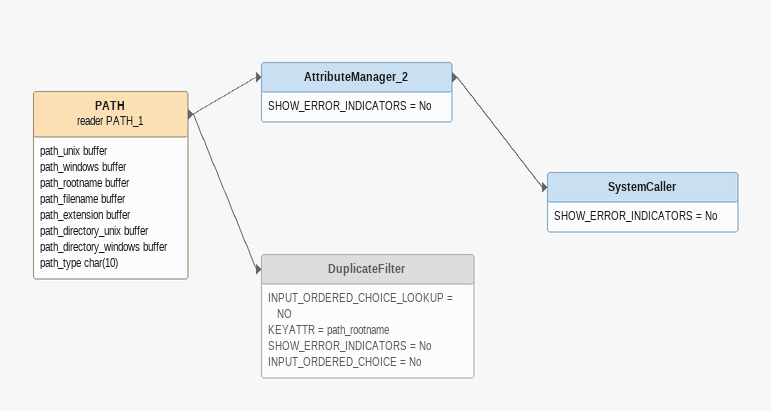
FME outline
PATH (reader PATH_1)
    attributes: path_unix buffer, path_windows buffer, path_rootname buffer, path_filename buffer, path_extension buffer, path_directory_unix buffer, path_directory_windows buffer, path_type char(10)
    -> DuplicateFilter
    -> AttributeManager_2
AttributeManager_2
    SHOW_ERROR_INDICATORS = No
    -> SystemCaller
SystemCaller
    SHOW_ERROR_INDICATORS = No
DuplicateFilter [off]
    INPUT_ORDERED_CHOICE_LOOKUP = NO
    KEYATTR = path_rootname
    SHOW_ERROR_INDICATORS = No
    INPUT_ORDERED_CHOICE = No
